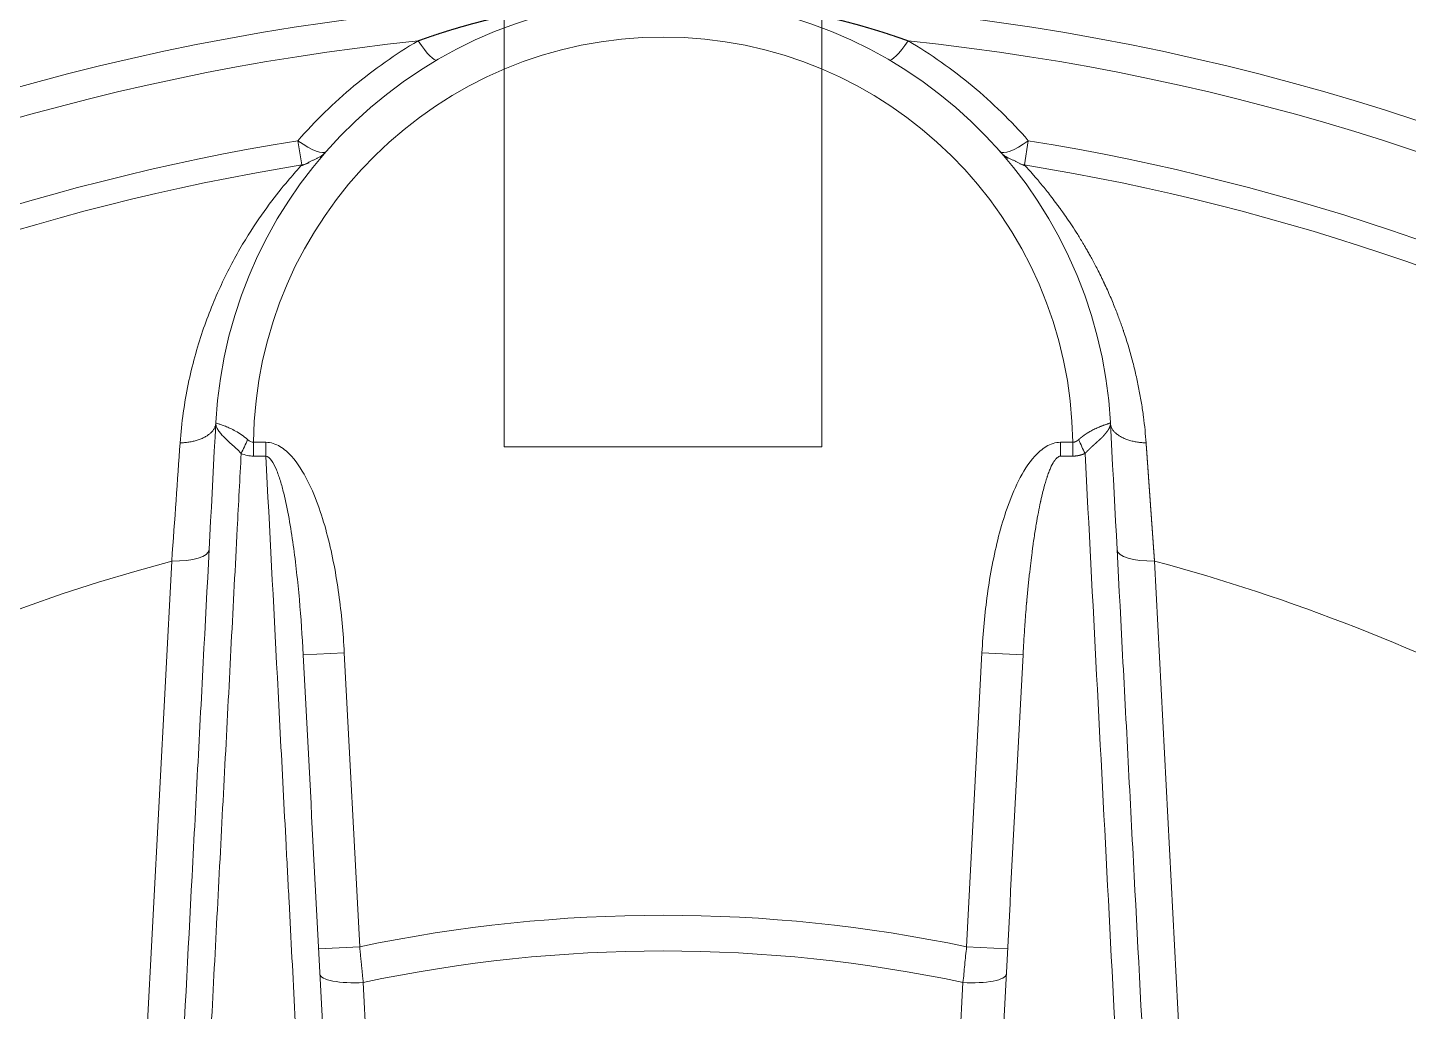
# Model space of a CAD drawing. Header units: millimetres. Extents: x 4664 to 8864, y -38 to 2932.
# Drawn here: x 6568.5 to 6622.4, y 793.2 to 831.6 of the extents above; entities that cross this region are included whole.
import ezdxf

# ---------------------------------------------------------------- set-up
doc = ezdxf.new("R2010")
doc.units = ezdxf.units.MM

msp = doc.modelspace()

# ---------------------------------------------------------------- linework, layer by layer
at = {"lineweight": 5}
for p, q in [((6579.212, 826.246), (6579.059, 827.191)), ((6607.585, 827.191), (6607.432, 826.246)), ((6575.849, 816.178), (6575.848, 816.164)), ((6610.795, 816.178), (6610.796, 816.164)), ((6577.324, 814.869), (6577.324, 815.411)), ((6577.802, 815.411), (6577.324, 815.411)), ((6577.802, 814.869), (6577.802, 815.411)), ((6608.842, 815.411), (6609.32, 815.411)), ((6608.842, 814.869), (6608.842, 815.411)), ((6609.32, 814.869), (6609.32, 815.411)), ((6577.324, 814.869), (6577.802, 814.869)), ((6609.32, 814.869), (6608.842, 814.869)), ((6574.127, 810.771), (6570.6, 743.478)), ((6612.517, 810.771), (6616.043, 743.478)), ((6579.263, 807.107), (6580.867, 807.191)), ((6581.469, 795.705), (6580.867, 807.191)), ((6605.175, 795.705), (6605.777, 807.191)), ((6607.381, 807.107), (6605.777, 807.191)), ((6579.865, 795.621), (6581.469, 795.705)), ((6606.779, 795.621), (6605.175, 795.705)), ((6584.271, 743.478), (6581.607, 794.31)), ((6602.372, 743.478), (6605.036, 794.31))]:
    msp.add_line(p, q, dxfattribs=at)
msp.add_lwpolyline([(6599.526, 899.326), (6599.526, 815.238), (6587.117, 815.238), (6587.117, 899.326)], close=True, dxfattribs=at)
for centre, radius, start, end in [((6593.322, 739.226), 93.511, 93.26966, 143.84036), ((6593.322, 815.238), 17.498, 3.0883, 176.9117), ((6593.322, 739.226), 93.511, 36.15958, 86.73036), ((6593.322, 815.238), 15.999, 0.6178, 179.3822), ((6593.322, 739.226), 92.36, 95.94826, 142.88571), ((6593.322, 739.226), 92.36, 37.11429, 84.05174), ((6593.322, 739.226), 89.114, 99.21003, 177.26473), ((6593.322, 739.226), 89.114, 2.73527, 80.78997), ((6578.955, 827.831), 1.606, 279.21, 289.7654), ((6578.955, 827.831), 1.606, 306.6995, 318.7642), ((6607.689, 827.831), 1.606, 221.2358, 236.6817), ((6593.322, 739.226), 88.156, 99.21003, 177.26473), ((6607.689, 827.831), 1.606, 254.2141, 260.79), ((6593.322, 739.226), 88.156, 2.73527, 80.78997), ((6593.322, 739.226), 74.075, 105.01823, 176.70933), ((6593.322, 739.226), 74.075, 62.12565, 74.98177), ((6593.322, 739.226), 57.71, 78.14748, 101.85252), ((6593.322, 739.226), 56.316, 77.9939, 102.0061)]:
    msp.add_arc(centre, radius, start, end, dxfattribs=at)
for centre, major_axis, ratio, start_param, end_param in [((6583.683, 831.733), (-0.81, 1.387), 0.179125, 1.94767, 3.141593), ((6602.96, 831.733), (-0.81, -1.387), 0.179125, 0, 1.193922), ((6578.955, 827.831), (-1.208, 1.059), 0.270703, 1.88752, 3.141593), ((6607.689, 827.831), (-1.208, -1.059), 0.270703, 0, 1.254072), ((6576.917, 816.098), (1.069, -0.056), 0.342484, 3.114782, 3.141593), ((6574.246, 816.263), (1.527, 0.5), 0.99768, 5.904258, 5.912169), ((6612.398, 816.263), (-1.527, 0.5), 0.99768, 0.371017, 0.378928), ((6609.727, 816.098), (-1.069, -0.056), 0.342484, 3.141593, 3.168403), ((6576.839, 815.517), (0.653, 1.468), 0.144296, 4.39888, 4.773629), ((6609.805, 815.517), (-0.653, 1.468), 0.144296, 1.509556, 1.884305), ((6573.985, 811.302), (1.604, -0.084), 0.327583, 4.818542, 6.283185), ((6612.659, 811.302), (-1.604, -0.084), 0.327583, 0, 1.464643), ((6581.52, 794.719), (1.604, 0.084), 0.257419, 3.141593, 4.753166), ((6605.123, 794.719), (-1.604, 0.084), 0.257419, 1.53002, 3.141593)]:
    msp.add_ellipse(centre, major_axis=major_axis, ratio=ratio, start_param=start_param, end_param=end_param, dxfattribs=at)
for points, knots in [([(6583.751, 831.088), (6583.758, 831.091), (6583.772, 831.096), (6583.793, 831.104), (6583.815, 831.111), (6583.836, 831.119), (6583.858, 831.127), (6583.88, 831.134), (6583.901, 831.142), (6583.923, 831.15), (6583.945, 831.158), (6583.967, 831.165), (6583.989, 831.173), (6584.011, 831.181), (6584.033, 831.188), (6584.055, 831.196), (6584.077, 831.204), (6584.099, 831.212), (6584.121, 831.219), (6584.144, 831.227), (6584.166, 831.235), (6584.188, 831.242), (6584.211, 831.25), (6584.234, 831.258), (6584.256, 831.265), (6584.279, 831.273), (6584.302, 831.281), (6584.324, 831.288), (6584.347, 831.296), (6584.37, 831.304), (6584.393, 831.311), (6584.416, 831.319), (6584.439, 831.327), (6584.462, 831.334), (6584.486, 831.342), (6584.509, 831.35), (6584.532, 831.357), (6584.555, 831.365), (6584.579, 831.373), (6584.602, 831.38), (6584.626, 831.388), (6584.65, 831.395), (6584.673, 831.403), (6584.697, 831.411), (6584.721, 831.418), (6584.745, 831.426), (6584.768, 831.433), (6584.792, 831.441), (6584.816, 831.449), (6584.841, 831.456), (6584.865, 831.464), (6584.889, 831.471), (6584.913, 831.479), (6584.937, 831.486), (6584.962, 831.494), (6584.986, 831.501), (6585.011, 831.509), (6585.035, 831.516), (6585.06, 831.524), (6585.085, 831.531), (6585.109, 831.539), (6585.134, 831.546), (6585.159, 831.554), (6585.184, 831.561), (6585.209, 831.569), (6585.234, 831.576), (6585.259, 831.584), (6585.284, 831.591), (6585.309, 831.598), (6585.334, 831.606), (6585.36, 831.613), (6585.385, 831.621), (6585.411, 831.628), (6585.436, 831.635), (6585.462, 831.643), (6585.487, 831.65), (6585.513, 831.657), (6585.539, 831.665), (6585.564, 831.672), (6585.59, 831.679), (6585.616, 831.687), (6585.642, 831.694), (6585.668, 831.701), (6585.694, 831.708), (6585.72, 831.716), (6585.746, 831.723), (6585.773, 831.73), (6585.799, 831.737), (6585.825, 831.745), (6585.852, 831.752), (6585.878, 831.759), (6585.905, 831.766), (6585.931, 831.773), (6585.958, 831.78), (6585.985, 831.787), (6586.012, 831.795), (6586.039, 831.802), (6586.065, 831.809), (6586.092, 831.816), (6586.119, 831.823), (6586.146, 831.83), (6586.174, 831.837), (6586.201, 831.844), (6586.228, 831.851), (6586.255, 831.858), (6586.283, 831.865), (6586.31, 831.872), (6586.338, 831.879), (6586.365, 831.886), (6586.393, 831.893), (6586.421, 831.9), (6586.448, 831.906), (6586.476, 831.913), (6586.504, 831.92), (6586.532, 831.927), (6586.56, 831.934), (6586.588, 831.941), (6586.616, 831.947), (6586.644, 831.954), (6586.672, 831.961), (6586.701, 831.968), (6586.729, 831.974), (6586.757, 831.981), (6586.786, 831.988), (6586.814, 831.994), (6586.843, 832.001), (6586.872, 832.008), (6586.9, 832.014), (6586.929, 832.021), (6586.958, 832.028), (6586.987, 832.034), (6587.016, 832.041), (6587.045, 832.047), (6587.074, 832.054), (6587.103, 832.06), (6587.132, 832.067), (6587.161, 832.073), (6587.19, 832.079), (6587.22, 832.086), (6587.249, 832.092), (6587.279, 832.099), (6587.308, 832.105), (6587.338, 832.111), (6587.367, 832.117), (6587.397, 832.124), (6587.427, 832.13), (6587.457, 832.136), (6587.486, 832.142), (6587.516, 832.149), (6587.546, 832.155), (6587.576, 832.161), (6587.607, 832.167), (6587.637, 832.173), (6587.667, 832.179), (6587.697, 832.185), (6587.728, 832.191), (6587.758, 832.197), (6587.788, 832.203), (6587.819, 832.209), (6587.85, 832.215), (6587.88, 832.221), (6587.911, 832.227), (6587.931, 832.231), (6587.942, 832.233)], [0, 0, 0, 0, 0.005187, 0.010387, 0.0156, 0.020825, 0.026064, 0.031314, 0.036578, 0.041854, 0.047143, 0.052445, 0.05776, 0.063087, 0.068427, 0.073779, 0.079145, 0.084523, 0.089914, 0.095318, 0.100734, 0.106163, 0.111605, 0.11706, 0.122527, 0.128007, 0.1335, 0.139006, 0.144525, 0.150056, 0.1556, 0.161157, 0.166726, 0.172308, 0.177903, 0.183511, 0.189132, 0.194765, 0.200411, 0.20607, 0.211742, 0.217427, 0.223124, 0.228834, 0.234557, 0.240293, 0.246041, 0.251802, 0.257576, 0.263363, 0.269163, 0.274975, 0.2808, 0.286638, 0.292489, 0.298353, 0.304229, 0.310119, 0.316021, 0.321936, 0.327863, 0.333804, 0.339757, 0.345723, 0.351702, 0.357694, 0.363699, 0.369716, 0.375746, 0.381789, 0.387845, 0.393914, 0.399995, 0.40609, 0.412197, 0.418317, 0.42445, 0.430596, 0.436754, 0.442926, 0.44911, 0.455307, 0.461517, 0.46774, 0.473975, 0.480224, 0.486485, 0.492759, 0.499046, 0.505346, 0.511659, 0.517984, 0.524323, 0.530674, 0.537038, 0.543415, 0.549805, 0.556207, 0.562623, 0.569051, 0.575493, 0.581947, 0.588414, 0.594894, 0.601386, 0.607892, 0.61441, 0.620942, 0.627486, 0.634043, 0.640613, 0.647196, 0.653791, 0.6604, 0.667021, 0.673656, 0.680303, 0.686963, 0.693636, 0.700321, 0.70702, 0.713732, 0.720456, 0.727193, 0.733944, 0.740707, 0.747483, 0.754271, 0.761073, 0.767888, 0.774715, 0.781556, 0.788409, 0.795275, 0.802154, 0.809046, 0.815951, 0.822868, 0.829799, 0.836742, 0.843699, 0.850668, 0.85765, 0.864645, 0.871653, 0.878674, 0.885708, 0.892754, 0.899814, 0.906886, 0.913971, 0.921069, 0.92818, 0.935304, 0.942441, 0.949591, 0.956754, 0.963929, 0.971117, 0.978319, 0.985533, 0.99276, 1, 1, 1, 1]), ([(6598.702, 832.233), (6598.711, 832.231), (6598.729, 832.228), (6598.756, 832.223), (6598.783, 832.217), (6598.81, 832.212), (6598.836, 832.207), (6598.863, 832.202), (6598.89, 832.197), (6598.916, 832.191), (6598.943, 832.186), (6598.969, 832.181), (6598.996, 832.175), (6599.022, 832.17), (6599.049, 832.165), (6599.075, 832.159), (6599.101, 832.154), (6599.127, 832.149), (6599.154, 832.143), (6599.18, 832.138), (6599.206, 832.132), (6599.232, 832.127), (6599.258, 832.121), (6599.284, 832.116), (6599.31, 832.11), (6599.336, 832.105), (6599.362, 832.099), (6599.387, 832.094), (6599.413, 832.088), (6599.439, 832.083), (6599.464, 832.077), (6599.49, 832.071), (6599.516, 832.066), (6599.541, 832.06), (6599.567, 832.054), (6599.592, 832.049), (6599.617, 832.043), (6599.643, 832.037), (6599.668, 832.032), (6599.693, 832.026), (6599.718, 832.02), (6599.744, 832.014), (6599.769, 832.009), (6599.794, 832.003), (6599.819, 831.997), (6599.844, 831.991), (6599.869, 831.985), (6599.894, 831.979), (6599.918, 831.974), (6599.943, 831.968), (6599.968, 831.962), (6599.993, 831.956), (6600.017, 831.95), (6600.042, 831.944), (6600.066, 831.938), (6600.091, 831.932), (6600.115, 831.926), (6600.14, 831.92), (6600.164, 831.914), (6600.189, 831.908), (6600.213, 831.902), (6600.237, 831.896), (6600.261, 831.89), (6600.285, 831.884), (6600.31, 831.878), (6600.334, 831.872), (6600.358, 831.866), (6600.382, 831.86), (6600.406, 831.854), (6600.429, 831.848), (6600.453, 831.841), (6600.477, 831.835), (6600.501, 831.829), (6600.524, 831.823), (6600.548, 831.817), (6600.572, 831.811), (6600.595, 831.804), (6600.619, 831.798), (6600.642, 831.792), (6600.666, 831.786), (6600.689, 831.779), (6600.712, 831.773), (6600.736, 831.767), (6600.759, 831.761), (6600.782, 831.754), (6600.805, 831.748), (6600.828, 831.742), (6600.851, 831.736), (6600.874, 831.729), (6600.897, 831.723), (6600.92, 831.717), (6600.943, 831.71), (6600.966, 831.704), (6600.989, 831.698), (6601.012, 831.691), (6601.034, 831.685), (6601.057, 831.678), (6601.08, 831.672), (6601.102, 831.666), (6601.125, 831.659), (6601.147, 831.653), (6601.17, 831.646), (6601.192, 831.64), (6601.214, 831.633), (6601.237, 831.627), (6601.259, 831.621), (6601.281, 831.614), (6601.303, 831.608), (6601.325, 831.601), (6601.347, 831.595), (6601.369, 831.588), (6601.391, 831.582), (6601.413, 831.575), (6601.435, 831.569), (6601.457, 831.562), (6601.479, 831.556), (6601.501, 831.549), (6601.522, 831.543), (6601.544, 831.536), (6601.565, 831.529), (6601.587, 831.523), (6601.609, 831.516), (6601.63, 831.51), (6601.651, 831.503), (6601.673, 831.497), (6601.694, 831.49), (6601.716, 831.483), (6601.737, 831.477), (6601.758, 831.47), (6601.779, 831.464), (6601.8, 831.457), (6601.821, 831.45), (6601.842, 831.444), (6601.863, 831.437), (6601.884, 831.431), (6601.905, 831.424), (6601.926, 831.417), (6601.947, 831.411), (6601.968, 831.404), (6601.988, 831.397), (6602.009, 831.391), (6602.03, 831.384), (6602.05, 831.377), (6602.071, 831.371), (6602.091, 831.364), (6602.112, 831.357), (6602.132, 831.351), (6602.152, 831.344), (6602.173, 831.337), (6602.193, 831.331), (6602.213, 831.324), (6602.233, 831.317), (6602.254, 831.31), (6602.274, 831.304), (6602.294, 831.297), (6602.314, 831.29), (6602.334, 831.284), (6602.354, 831.277), (6602.373, 831.27), (6602.393, 831.263), (6602.413, 831.257), (6602.433, 831.25), (6602.453, 831.243), (6602.472, 831.237), (6602.492, 831.23), (6602.511, 831.223), (6602.531, 831.216), (6602.55, 831.21), (6602.57, 831.203), (6602.589, 831.196), (6602.608, 831.189), (6602.628, 831.183), (6602.647, 831.176), (6602.666, 831.169), (6602.685, 831.162), (6602.704, 831.156), (6602.724, 831.149), (6602.743, 831.142), (6602.762, 831.135), (6602.78, 831.129), (6602.799, 831.122), (6602.818, 831.115), (6602.837, 831.108), (6602.856, 831.102), (6602.874, 831.095), (6602.887, 831.09), (6602.893, 831.088)], [0, 0, 0, 0, 0.006336, 0.012661, 0.018977, 0.025284, 0.03158, 0.037866, 0.044142, 0.050409, 0.056666, 0.062913, 0.06915, 0.075377, 0.081594, 0.087801, 0.093999, 0.100186, 0.106364, 0.112532, 0.11869, 0.124838, 0.130976, 0.137105, 0.143223, 0.149332, 0.155431, 0.16152, 0.167599, 0.173668, 0.179727, 0.185777, 0.191816, 0.197846, 0.203866, 0.209876, 0.215876, 0.221866, 0.227847, 0.233817, 0.239778, 0.245729, 0.25167, 0.257601, 0.263522, 0.269433, 0.275335, 0.281226, 0.287108, 0.29298, 0.298842, 0.304694, 0.310536, 0.316369, 0.322192, 0.328004, 0.333807, 0.3396, 0.345383, 0.351157, 0.35692, 0.362674, 0.368417, 0.374151, 0.379875, 0.38559, 0.391294, 0.396988, 0.402673, 0.408348, 0.414013, 0.419668, 0.425313, 0.430949, 0.436574, 0.44219, 0.447796, 0.453392, 0.458978, 0.464554, 0.470121, 0.475677, 0.481224, 0.486761, 0.492288, 0.497806, 0.503313, 0.508811, 0.514298, 0.519776, 0.525244, 0.530703, 0.536151, 0.54159, 0.547018, 0.552437, 0.557846, 0.563246, 0.568635, 0.574015, 0.579385, 0.584744, 0.590095, 0.595435, 0.600765, 0.606086, 0.611397, 0.616698, 0.621989, 0.62727, 0.632542, 0.637804, 0.643056, 0.648298, 0.65353, 0.658753, 0.663965, 0.669168, 0.674361, 0.679544, 0.684718, 0.689881, 0.695035, 0.700179, 0.705313, 0.710438, 0.715552, 0.720657, 0.725752, 0.730837, 0.735913, 0.740978, 0.746034, 0.75108, 0.756116, 0.761143, 0.766159, 0.771166, 0.776163, 0.78115, 0.786128, 0.791095, 0.796053, 0.801001, 0.80594, 0.810868, 0.815787, 0.820696, 0.825595, 0.830484, 0.835364, 0.840234, 0.845094, 0.849944, 0.854785, 0.859615, 0.864436, 0.869248, 0.874049, 0.878841, 0.883623, 0.888395, 0.893157, 0.89791, 0.902653, 0.907386, 0.912109, 0.916823, 0.921526, 0.926221, 0.930905, 0.935579, 0.940244, 0.944899, 0.949545, 0.95418, 0.958806, 0.963422, 0.968028, 0.972625, 0.977212, 0.981789, 0.986356, 0.990914, 0.995462, 1, 1, 1, 1]), ([(6579.059, 827.191), (6579.395, 827.577), (6579.745, 827.949), (6580.474, 828.661), (6580.852, 829.002), (6581.635, 829.653), (6582.04, 829.963), (6582.876, 830.55), (6583.307, 830.827), (6583.751, 831.088)], [0, 0, 0, 0, 0.25, 0.25, 0.5, 0.5, 0.75, 0.75, 1, 1, 1, 1]), ([(6602.893, 831.088), (6603.337, 830.827), (6603.768, 830.55), (6604.604, 829.963), (6605.009, 829.653), (6605.792, 829.002), (6606.17, 828.661), (6606.898, 827.949), (6607.249, 827.577), (6607.585, 827.191)], [0, 0, 0, 0, 0.25, 0.25, 0.5, 0.5, 0.75, 0.75, 1, 1, 1, 1]), ([(6579.212, 826.246), (6579.212, 826.246), (6579.143, 826.172), (6578.891, 825.89), (6578.708, 825.683), (6578.263, 825.139), (6578.006, 824.81), (6577.465, 824.052), (6577.181, 823.623), (6576.614, 822.667), (6576.33, 822.137), (6575.799, 820.999), (6575.551, 820.391), (6575.113, 819.097), (6574.923, 818.41), (6574.621, 816.954), (6574.51, 816.181), (6574.455, 815.385)], [0, 0, 0, 0, 0.125, 0.125, 0.25, 0.25, 0.375, 0.375, 0.5, 0.5, 0.625, 0.625, 0.75, 0.75, 0.875, 0.875, 1, 1, 1, 1]), ([(6607.432, 826.246), (6607.432, 826.246), (6607.44, 826.238), (6607.464, 826.212), (6607.48, 826.195), (6607.481, 826.194)], [0, 0, 0, 0, 0.486266, 0.972532, 1, 1, 1, 1]), ([(6607.481, 826.194), (6607.496, 826.178), (6607.534, 826.137), (6607.614, 826.049), (6607.717, 825.933), (6607.843, 825.788), (6607.942, 825.672), (6608.021, 825.577), (6608.062, 825.528), (6608.112, 825.467), (6608.138, 825.436), (6608.151, 825.42), (6608.157, 825.413), (6608.16, 825.409), (6608.162, 825.407), (6608.163, 825.406), (6608.163, 825.405), (6608.164, 825.405), (6608.164, 825.405), (6608.164, 825.405), (6608.164, 825.405), (6608.164, 825.405), (6608.164, 825.405), (6608.215, 825.342), (6608.27, 825.274), (6608.384, 825.131), (6608.444, 825.054), (6608.569, 824.891), (6608.634, 824.805), (6608.736, 824.667), (6608.788, 824.597), (6608.85, 824.511), (6608.881, 824.467), (6608.897, 824.445), (6608.905, 824.433), (6608.909, 824.428), (6608.911, 824.425), (6608.912, 824.424), (6608.913, 824.423), (6608.913, 824.423), (6608.913, 824.423), (6608.913, 824.422), (6608.913, 824.422), (6608.913, 824.422), (6608.913, 824.422), (6608.913, 824.422), (6608.971, 824.342), (6609.031, 824.255), (6609.159, 824.07), (6609.226, 823.97), (6609.367, 823.758), (6609.44, 823.644), (6609.554, 823.463), (6609.592, 823.4), (6609.651, 823.303), (6609.681, 823.254), (6609.716, 823.196), (6609.734, 823.166), (6609.743, 823.151), (6609.747, 823.144), (6609.749, 823.14), (6609.75, 823.138), (6609.751, 823.137), (6609.751, 823.137), (6609.751, 823.136), (6609.752, 823.136), (6609.752, 823.136), (6609.752, 823.136), (6609.752, 823.136), (6609.752, 823.136), (6609.773, 823.1), (6609.82, 823.021), (6609.9, 822.882), (6609.99, 822.723), (6610.057, 822.601), (6610.127, 822.472), (6610.164, 822.404), (6610.24, 822.259), (6610.279, 822.182), (6610.361, 822.02), (6610.404, 821.935), (6610.469, 821.801), (6610.491, 821.755), (6610.525, 821.684), (6610.542, 821.648), (6610.562, 821.606), (6610.572, 821.584), (6610.577, 821.573), (6610.58, 821.568), (6610.581, 821.565), (6610.582, 821.564), (6610.582, 821.563), (6610.582, 821.563), (6610.582, 821.563), (6610.582, 821.563), (6610.582, 821.562), (6610.582, 821.562), (6610.625, 821.471), (6610.706, 821.292), (6610.819, 821.033), (6610.923, 820.784), (6611.018, 820.548), (6611.104, 820.325), (6611.181, 820.115), (6611.228, 819.985), (6611.261, 819.891), (6611.277, 819.845), (6611.295, 819.793), (6611.303, 819.768), (6611.308, 819.755), (6611.31, 819.749), (6611.311, 819.745), (6611.311, 819.744), (6611.312, 819.743), (6611.312, 819.743), (6611.312, 819.742), (6611.312, 819.742), (6611.312, 819.742), (6611.312, 819.742), (6611.312, 819.742), (6611.312, 819.742), (6611.377, 819.551), (6611.438, 819.359), (6611.552, 818.977), (6611.605, 818.787), (6611.704, 818.409), (6611.75, 818.221), (6611.836, 817.847), (6611.875, 817.662), (6611.946, 817.296), (6611.978, 817.114), (6612.037, 816.755), (6612.063, 816.578), (6612.109, 816.228), (6612.129, 816.055), (6612.163, 815.716), (6612.178, 815.549), (6612.189, 815.385)], [0, 0, 0, 0, 0.031509, 0.064905, 0.098301, 0.131697, 0.165094, 0.165094, 0.181792, 0.190141, 0.194315, 0.196403, 0.197446, 0.197968, 0.198229, 0.198359, 0.198425, 0.198457, 0.198474, 0.198482, 0.198486, 0.198486, 0.19849, 0.19849, 0.231886, 0.231886, 0.265282, 0.265282, 0.298679, 0.298679, 0.315377, 0.323726, 0.3279, 0.329988, 0.331031, 0.331553, 0.331814, 0.331944, 0.33201, 0.332042, 0.332059, 0.332067, 0.332071, 0.332073, 0.332073, 0.332075, 0.332075, 0.365471, 0.365471, 0.398867, 0.398867, 0.432264, 0.432264, 0.448962, 0.448962, 0.457311, 0.461485, 0.463573, 0.464616, 0.465138, 0.465399, 0.465529, 0.465595, 0.465627, 0.465644, 0.465652, 0.465656, 0.465658, 0.465658, 0.46566, 0.46566, 0.482358, 0.499056, 0.515754, 0.532452, 0.532452, 0.549151, 0.549151, 0.565849, 0.565849, 0.582547, 0.582547, 0.590896, 0.590896, 0.59507, 0.597158, 0.598201, 0.598723, 0.598984, 0.599115, 0.59918, 0.599212, 0.599229, 0.599237, 0.599241, 0.599241, 0.599245, 0.599245, 0.615943, 0.632641, 0.649339, 0.666037, 0.682736, 0.699434, 0.716132, 0.716132, 0.724481, 0.728655, 0.730743, 0.731786, 0.732308, 0.732569, 0.7327, 0.732765, 0.732797, 0.732814, 0.732822, 0.732826, 0.732828, 0.732828, 0.73283, 0.73283, 0.766226, 0.766226, 0.799622, 0.799622, 0.833019, 0.833019, 0.866415, 0.866415, 0.899811, 0.899811, 0.933207, 0.933207, 0.966604, 0.966604, 1, 1, 1, 1]), ([(6575.847, 816.154), (6575.695, 813.243), (6575.541, 810.315), (6575.232, 804.419), (6575.077, 801.451), (6574.607, 792.491), (6574.291, 786.448), (6573.653, 774.273), (6573.331, 768.131), (6572.685, 755.812), (6572.361, 749.621), (6572.036, 743.425)], [0, 0, 0, 0, 0.125, 0.125, 0.25, 0.25, 0.5, 0.5, 0.75, 0.75, 1, 1, 1, 1]), ([(6575.848, 816.164), (6575.848, 816.141), (6575.85, 816.121), (6575.856, 816.08), (6575.86, 816.059), (6575.879, 815.997), (6575.897, 815.955), (6575.947, 815.868), (6575.978, 815.825), (6576.049, 815.736), (6576.091, 815.69), (6576.183, 815.595), (6576.233, 815.547), (6576.341, 815.447), (6576.4, 815.394), (6576.581, 815.23), (6576.709, 815.114), (6576.839, 814.975)], [0, 0, 0, 0, 0.0625, 0.0625, 0.125, 0.125, 0.25, 0.25, 0.375, 0.375, 0.5, 0.5, 0.625, 0.625, 0.75, 0.75, 1, 1, 1, 1]), ([(6575.849, 816.176), (6575.849, 816.178), (6575.849, 816.179), (6575.849, 816.181), (6575.849, 816.181), (6575.849, 816.181)], [0, 0, 0, 0, 0.906175, 0.906175, 1, 1, 1, 1]), ([(6577.09, 815.513), (6576.93, 815.657), (6576.772, 815.762), (6576.549, 815.887), (6576.477, 815.923), (6576.343, 815.985), (6576.281, 816.011), (6576.165, 816.056), (6576.113, 816.075), (6576.023, 816.106), (6575.984, 816.119), (6575.92, 816.14), (6575.895, 816.149), (6575.869, 816.16), (6575.862, 816.163), (6575.853, 816.169), (6575.85, 816.171), (6575.849, 816.176)], [0, 0, 0, 0, 0.25, 0.25, 0.375, 0.375, 0.5, 0.5, 0.625, 0.625, 0.75, 0.75, 0.875, 0.875, 0.9375, 0.9375, 1, 1, 1, 1]), ([(6609.553, 815.513), (6609.555, 815.515), (6609.558, 815.517), (6609.563, 815.522), (6609.568, 815.526), (6609.572, 815.53), (6609.577, 815.534), (6609.582, 815.538), (6609.587, 815.543), (6609.592, 815.547), (6609.596, 815.551), (6609.601, 815.555), (6609.606, 815.559), (6609.611, 815.563), (6609.616, 815.567), (6609.621, 815.571), (6609.626, 815.575), (6609.63, 815.579), (6609.635, 815.583), (6609.64, 815.587), (6609.645, 815.591), (6609.65, 815.595), (6609.655, 815.599), (6609.66, 815.603), (6609.665, 815.607), (6609.67, 815.611), (6609.675, 815.615), (6609.68, 815.619), (6609.685, 815.623), (6609.69, 815.627), (6609.695, 815.631), (6609.7, 815.635), (6609.705, 815.638), (6609.71, 815.642), (6609.715, 815.646), (6609.72, 815.65), (6609.725, 815.654), (6609.73, 815.657), (6609.735, 815.661), (6609.74, 815.665), (6609.745, 815.669), (6609.75, 815.672), (6609.755, 815.676), (6609.76, 815.68), (6609.765, 815.683), (6609.771, 815.687), (6609.776, 815.691), (6609.781, 815.694), (6609.786, 815.698), (6609.791, 815.701), (6609.796, 815.705), (6609.801, 815.709), (6609.807, 815.712), (6609.812, 815.716), (6609.817, 815.719), (6609.822, 815.723), (6609.827, 815.726), (6609.832, 815.73), (6609.838, 815.733), (6609.843, 815.737), (6609.848, 815.74), (6609.853, 815.744), (6609.858, 815.747), (6609.864, 815.75), (6609.869, 815.754), (6609.874, 815.757), (6609.879, 815.76), (6609.884, 815.764), (6609.89, 815.767), (6609.895, 815.77), (6609.9, 815.774), (6609.905, 815.777), (6609.911, 815.78), (6609.916, 815.784), (6609.921, 815.787), (6609.926, 815.79), (6609.932, 815.793), (6609.937, 815.796), (6609.942, 815.8), (6609.947, 815.803), (6609.953, 815.806), (6609.958, 815.809), (6609.963, 815.812), (6609.969, 815.815), (6609.974, 815.819), (6609.979, 815.822), (6610.01, 815.84), (6610.068, 815.872), (6610.151, 815.915), (6610.234, 815.954), (6610.315, 815.991), (6610.384, 816.019), (6610.44, 816.041), (6610.485, 816.058), (6610.529, 816.074), (6610.571, 816.089), (6610.612, 816.103), (6610.65, 816.115), (6610.673, 816.123), (6610.686, 816.127), (6610.688, 816.128), (6610.691, 816.129), (6610.693, 816.13), (6610.695, 816.131), (6610.698, 816.131), (6610.7, 816.132), (6610.702, 816.133), (6610.705, 816.134), (6610.707, 816.134), (6610.709, 816.135), (6610.712, 816.136), (6610.714, 816.137), (6610.716, 816.138), (6610.718, 816.138), (6610.72, 816.139), (6610.723, 816.14), (6610.725, 816.141), (6610.727, 816.141), (6610.729, 816.142), (6610.731, 816.143), (6610.733, 816.144), (6610.736, 816.144), (6610.738, 816.145), (6610.74, 816.146), (6610.742, 816.147), (6610.744, 816.147), (6610.746, 816.148), (6610.748, 816.149), (6610.749, 816.149), (6610.751, 816.15), (6610.753, 816.151), (6610.755, 816.152), (6610.757, 816.152), (6610.759, 816.153), (6610.76, 816.154), (6610.762, 816.154), (6610.763, 816.155), (6610.764, 816.155), (6610.765, 816.156), (6610.766, 816.156), (6610.768, 816.157), (6610.769, 816.157), (6610.771, 816.158), (6610.774, 816.159), (6610.776, 816.16), (6610.778, 816.161), (6610.781, 816.162), (6610.783, 816.163), (6610.785, 816.164), (6610.787, 816.165), (6610.788, 816.166), (6610.79, 816.167), (6610.791, 816.168), (6610.792, 816.169), (6610.792, 816.17), (6610.793, 816.171), (6610.794, 816.172), (6610.794, 816.173), (6610.794, 816.174), (6610.795, 816.175), (6610.795, 816.176), (6610.795, 816.176)], [0, 0, 0, 0, 0.002893, 0.005787, 0.008681, 0.011576, 0.014471, 0.017366, 0.020262, 0.023159, 0.026056, 0.028954, 0.031852, 0.034751, 0.037651, 0.040551, 0.043452, 0.046354, 0.049257, 0.05216, 0.055065, 0.05797, 0.060876, 0.063783, 0.066691, 0.0696, 0.07251, 0.075421, 0.078333, 0.081246, 0.08416, 0.087075, 0.089991, 0.092909, 0.095828, 0.098748, 0.101669, 0.104592, 0.107516, 0.110441, 0.113367, 0.116295, 0.119225, 0.122156, 0.125088, 0.128022, 0.130957, 0.133894, 0.136832, 0.139772, 0.142714, 0.145657, 0.148602, 0.151549, 0.154497, 0.157447, 0.160399, 0.163353, 0.166309, 0.169266, 0.172225, 0.175187, 0.17815, 0.181115, 0.184082, 0.187051, 0.190022, 0.192996, 0.195971, 0.198948, 0.201928, 0.20491, 0.207893, 0.21088, 0.213868, 0.216859, 0.219851, 0.222847, 0.225844, 0.228844, 0.231847, 0.234851, 0.237858, 0.240868, 0.24388, 0.246895, 0.249912, 0.297344, 0.345951, 0.395822, 0.447039, 0.499679, 0.531933, 0.565321, 0.599857, 0.635552, 0.672419, 0.710468, 0.749709, 0.752605, 0.755523, 0.758462, 0.761423, 0.764405, 0.767409, 0.770435, 0.773482, 0.776551, 0.779642, 0.782754, 0.785888, 0.789044, 0.792221, 0.79542, 0.79864, 0.801882, 0.805146, 0.808431, 0.811738, 0.815067, 0.818418, 0.82179, 0.825183, 0.828599, 0.832036, 0.835495, 0.838975, 0.842477, 0.846001, 0.849546, 0.853114, 0.856702, 0.860313, 0.863945, 0.867599, 0.871275, 0.874972, 0.876078, 0.877927, 0.880519, 0.883853, 0.88793, 0.89275, 0.898313, 0.904618, 0.911666, 0.919457, 0.927991, 0.937267, 0.943461, 0.949479, 0.955321, 0.960987, 0.966477, 0.971792, 0.976931, 0.981895, 0.986683, 0.991297, 0.995736, 1, 1, 1, 1]), ([(6610.796, 816.164), (6610.796, 816.163), (6610.796, 816.16), (6610.796, 816.157), (6610.796, 816.153), (6610.796, 816.15), (6610.795, 816.147), (6610.795, 816.143), (6610.795, 816.14), (6610.795, 816.136), (6610.795, 816.133), (6610.795, 816.129), (6610.795, 816.126), (6610.794, 816.123), (6610.794, 816.119), (6610.794, 816.116), (6610.793, 816.112), (6610.793, 816.109), (6610.793, 816.106), (6610.792, 816.102), (6610.792, 816.099), (6610.791, 816.095), (6610.791, 816.092), (6610.79, 816.089), (6610.79, 816.085), (6610.789, 816.082), (6610.789, 816.079), (6610.788, 816.075), (6610.788, 816.072), (6610.787, 816.069), (6610.786, 816.065), (6610.785, 816.062), (6610.785, 816.059), (6610.784, 816.055), (6610.783, 816.052), (6610.782, 816.049), (6610.781, 816.045), (6610.78, 816.042), (6610.78, 816.039), (6610.779, 816.035), (6610.778, 816.032), (6610.777, 816.029), (6610.776, 816.026), (6610.775, 816.022), (6610.773, 816.019), (6610.772, 816.016), (6610.771, 816.012), (6610.77, 816.009), (6610.769, 816.006), (6610.768, 816.003), (6610.766, 815.999), (6610.765, 815.996), (6610.764, 815.993), (6610.762, 815.989), (6610.761, 815.986), (6610.76, 815.983), (6610.758, 815.98), (6610.757, 815.976), (6610.755, 815.973), (6610.754, 815.97), (6610.752, 815.967), (6610.751, 815.963), (6610.749, 815.96), (6610.747, 815.957), (6610.746, 815.954), (6610.744, 815.95), (6610.742, 815.947), (6610.74, 815.944), (6610.739, 815.941), (6610.737, 815.937), (6610.735, 815.934), (6610.733, 815.931), (6610.731, 815.928), (6610.729, 815.924), (6610.727, 815.921), (6610.725, 815.918), (6610.723, 815.914), (6610.719, 815.908), (6610.715, 815.902), (6610.71, 815.895), (6610.706, 815.888), (6610.701, 815.881), (6610.696, 815.874), (6610.692, 815.867), (6610.686, 815.86), (6610.681, 815.853), (6610.676, 815.846), (6610.671, 815.839), (6610.665, 815.832), (6610.66, 815.824), (6610.654, 815.817), (6610.648, 815.81), (6610.642, 815.802), (6610.636, 815.794), (6610.63, 815.787), (6610.624, 815.779), (6610.617, 815.771), (6610.611, 815.763), (6610.604, 815.755), (6610.598, 815.747), (6610.591, 815.739), (6610.584, 815.731), (6610.577, 815.723), (6610.57, 815.715), (6610.563, 815.706), (6610.556, 815.698), (6610.548, 815.689), (6610.541, 815.681), (6610.533, 815.672), (6610.525, 815.663), (6610.518, 815.655), (6610.512, 815.648), (6610.507, 815.643), (6610.505, 815.64), (6610.502, 815.637), (6610.499, 815.633), (6610.495, 815.63), (6610.492, 815.626), (6610.488, 815.623), (6610.485, 815.619), (6610.481, 815.615), (6610.477, 815.611), (6610.472, 815.606), (6610.468, 815.602), (6610.463, 815.597), (6610.458, 815.592), (6610.453, 815.587), (6610.448, 815.582), (6610.442, 815.577), (6610.436, 815.571), (6610.43, 815.565), (6610.424, 815.56), (6610.418, 815.554), (6610.411, 815.547), (6610.404, 815.541), (6610.397, 815.535), (6610.39, 815.528), (6610.383, 815.521), (6610.375, 815.514), (6610.367, 815.507), (6610.359, 815.499), (6610.35, 815.491), (6610.342, 815.484), (6610.333, 815.475), (6610.324, 815.467), (6610.314, 815.459), (6610.305, 815.45), (6610.295, 815.441), (6610.285, 815.432), (6610.275, 815.423), (6610.264, 815.413), (6610.253, 815.404), (6610.242, 815.394), (6610.231, 815.384), (6610.219, 815.373), (6610.207, 815.363), (6610.195, 815.352), (6610.184, 815.342), (6610.174, 815.332), (6610.164, 815.323), (6610.155, 815.315), (6610.145, 815.306), (6610.136, 815.297), (6610.126, 815.289), (6610.117, 815.28), (6610.107, 815.271), (6610.097, 815.262), (6610.088, 815.253), (6610.078, 815.245), (6610.069, 815.236), (6610.059, 815.227), (6610.049, 815.218), (6610.04, 815.209), (6610.03, 815.2), (6610.021, 815.191), (6610.011, 815.182), (6610.002, 815.172), (6609.992, 815.163), (6609.982, 815.154), (6609.973, 815.145), (6609.963, 815.136), (6609.954, 815.126), (6609.944, 815.117), (6609.935, 815.108), (6609.926, 815.099), (6609.916, 815.089), (6609.907, 815.08), (6609.897, 815.07), (6609.888, 815.061), (6609.879, 815.051), (6609.869, 815.042), (6609.86, 815.032), (6609.851, 815.023), (6609.841, 815.013), (6609.832, 815.004), (6609.823, 814.994), (6609.814, 814.985), (6609.808, 814.978), (6609.805, 814.975)], [0, 0, 0, 0, 0.00329, 0.006582, 0.009875, 0.013169, 0.016465, 0.019762, 0.02306, 0.02636, 0.029661, 0.032963, 0.036267, 0.039572, 0.042879, 0.046186, 0.049495, 0.052806, 0.056117, 0.05943, 0.062744, 0.06606, 0.069377, 0.072695, 0.076014, 0.079334, 0.082656, 0.085979, 0.089303, 0.092629, 0.095955, 0.099283, 0.102612, 0.105942, 0.109273, 0.112606, 0.115939, 0.119274, 0.12261, 0.125947, 0.129285, 0.132624, 0.135964, 0.139306, 0.142648, 0.145991, 0.149336, 0.152681, 0.156028, 0.159375, 0.162723, 0.166073, 0.169423, 0.172774, 0.176126, 0.179479, 0.182833, 0.186188, 0.189544, 0.1929, 0.196258, 0.199616, 0.202975, 0.206334, 0.209695, 0.213056, 0.216418, 0.219781, 0.223144, 0.226508, 0.229873, 0.233238, 0.236604, 0.23997, 0.243338, 0.246705, 0.250073, 0.25691, 0.263767, 0.270644, 0.27754, 0.284457, 0.291392, 0.298347, 0.30532, 0.312312, 0.319323, 0.326353, 0.3334, 0.340466, 0.347549, 0.35465, 0.361769, 0.368904, 0.376057, 0.383226, 0.390413, 0.397615, 0.404834, 0.412069, 0.419319, 0.426585, 0.433867, 0.441164, 0.448476, 0.455802, 0.463143, 0.470499, 0.477869, 0.485253, 0.49265, 0.500062, 0.502428, 0.504933, 0.507574, 0.510354, 0.513271, 0.516326, 0.519518, 0.522848, 0.526316, 0.529921, 0.533664, 0.537544, 0.541562, 0.545716, 0.550009, 0.554438, 0.559004, 0.563708, 0.568548, 0.573525, 0.578638, 0.583887, 0.589273, 0.594794, 0.600451, 0.606243, 0.61217, 0.618232, 0.624428, 0.630758, 0.637222, 0.643819, 0.650549, 0.657411, 0.664404, 0.671529, 0.678785, 0.686171, 0.693686, 0.70133, 0.709103, 0.717003, 0.725029, 0.733181, 0.741459, 0.74986, 0.756321, 0.762772, 0.769214, 0.775647, 0.782071, 0.788484, 0.794888, 0.801283, 0.807667, 0.814041, 0.820404, 0.826758, 0.8331, 0.839432, 0.845754, 0.852064, 0.858364, 0.864652, 0.870929, 0.877195, 0.883449, 0.889692, 0.895924, 0.902143, 0.908351, 0.914547, 0.920731, 0.926903, 0.933063, 0.93921, 0.945345, 0.951468, 0.957579, 0.963677, 0.969763, 0.975835, 0.981896, 0.987943, 0.993978, 1, 1, 1, 1]), ([(6610.795, 816.176), (6610.795, 816.178), (6610.795, 816.179), (6610.795, 816.181), (6610.795, 816.181), (6610.795, 816.181)], [0, 0, 0, 0, 0.906175, 0.906175, 1, 1, 1, 1]), ([(6610.796, 816.154), (6610.949, 813.243), (6611.102, 810.315), (6611.411, 804.419), (6611.567, 801.451), (6612.037, 792.491), (6612.353, 786.448), (6612.991, 774.273), (6613.313, 768.131), (6613.959, 755.812), (6614.283, 749.621), (6614.608, 743.425)], [0, 0, 0, 0, 0.125, 0.125, 0.25, 0.25, 0.5, 0.5, 0.75, 0.75, 1, 1, 1, 1]), ([(6580.867, 807.191), (6580.826, 807.959), (6580.757, 808.723), (6580.546, 810.24), (6580.407, 810.993), (6580.023, 812.482), (6579.784, 813.219), (6579.263, 814.246), (6579.059, 814.583), (6578.669, 815.012), (6578.522, 815.145), (6578.189, 815.344), (6578, 815.411), (6577.802, 815.411)], [0, 0, 0, 0, 0.25, 0.25, 0.5, 0.5, 0.75, 0.75, 0.875, 0.875, 0.9375, 0.9375, 1, 1, 1, 1]), ([(6605.777, 807.191), (6605.817, 807.959), (6605.887, 808.723), (6606.097, 810.24), (6606.237, 810.993), (6606.621, 812.482), (6606.86, 813.219), (6607.381, 814.246), (6607.585, 814.583), (6607.975, 815.012), (6608.122, 815.145), (6608.455, 815.344), (6608.644, 815.411), (6608.842, 815.411)], [0, 0, 0, 0, 0.25, 0.25, 0.5, 0.5, 0.75, 0.75, 0.875, 0.875, 0.9375, 0.9375, 1, 1, 1, 1]), ([(6609.32, 815.411), (6609.321, 815.411), (6609.323, 815.411), (6609.326, 815.411), (6609.328, 815.411), (6609.331, 815.411), (6609.334, 815.411), (6609.337, 815.411), (6609.339, 815.411), (6609.342, 815.411), (6609.345, 815.412), (6609.347, 815.412), (6609.35, 815.412), (6609.353, 815.412), (6609.356, 815.413), (6609.358, 815.413), (6609.361, 815.413), (6609.364, 815.414), (6609.367, 815.414), (6609.369, 815.415), (6609.372, 815.415), (6609.375, 815.416), (6609.378, 815.416), (6609.38, 815.417), (6609.383, 815.418), (6609.386, 815.418), (6609.389, 815.419), (6609.391, 815.42), (6609.394, 815.42), (6609.397, 815.421), (6609.4, 815.422), (6609.402, 815.423), (6609.405, 815.424), (6609.408, 815.424), (6609.41, 815.425), (6609.413, 815.426), (6609.416, 815.427), (6609.419, 815.428), (6609.421, 815.429), (6609.424, 815.43), (6609.427, 815.431), (6609.43, 815.433), (6609.432, 815.434), (6609.435, 815.435), (6609.438, 815.436), (6609.441, 815.437), (6609.443, 815.439), (6609.446, 815.44), (6609.449, 815.441), (6609.452, 815.443), (6609.454, 815.444), (6609.457, 815.445), (6609.46, 815.447), (6609.463, 815.448), (6609.465, 815.45), (6609.468, 815.451), (6609.471, 815.453), (6609.474, 815.454), (6609.476, 815.456), (6609.479, 815.458), (6609.482, 815.459), (6609.485, 815.461), (6609.487, 815.463), (6609.49, 815.464), (6609.493, 815.466), (6609.496, 815.468), (6609.498, 815.47), (6609.501, 815.472), (6609.504, 815.474), (6609.507, 815.476), (6609.509, 815.478), (6609.512, 815.48), (6609.515, 815.482), (6609.518, 815.484), (6609.52, 815.486), (6609.523, 815.488), (6609.526, 815.49), (6609.529, 815.492), (6609.531, 815.494), (6609.534, 815.497), (6609.537, 815.499), (6609.54, 815.501), (6609.542, 815.504), (6609.545, 815.506), (6609.548, 815.508), (6609.551, 815.511), (6609.553, 815.512), (6609.553, 815.513)], [0, 0, 0, 0, 0.01041, 0.020823, 0.031241, 0.041664, 0.052093, 0.06253, 0.072976, 0.083432, 0.0939, 0.104379, 0.114872, 0.12538, 0.135904, 0.146444, 0.157002, 0.16758, 0.178178, 0.188797, 0.199439, 0.210104, 0.220794, 0.231509, 0.242252, 0.253023, 0.263822, 0.274652, 0.285513, 0.296405, 0.307332, 0.318292, 0.329288, 0.34032, 0.351389, 0.362496, 0.373643, 0.38483, 0.396059, 0.407329, 0.418643, 0.43, 0.441403, 0.452851, 0.464347, 0.47589, 0.487482, 0.499123, 0.510814, 0.522557, 0.534352, 0.5462, 0.558101, 0.570057, 0.582069, 0.594136, 0.606261, 0.618443, 0.630684, 0.642984, 0.655344, 0.667765, 0.680247, 0.692792, 0.705399, 0.71807, 0.730805, 0.743606, 0.756472, 0.769404, 0.782403, 0.79547, 0.808605, 0.821809, 0.835083, 0.848427, 0.861841, 0.875327, 0.888884, 0.902514, 0.916217, 0.929994, 0.943845, 0.95777, 0.971771, 0.985847, 1, 1, 1, 1]), ([(6612.189, 815.385), (6612.19, 815.377), (6612.191, 815.363), (6612.192, 815.341), (6612.194, 815.319), (6612.195, 815.297), (6612.197, 815.275), (6612.198, 815.253), (6612.2, 815.232), (6612.201, 815.21), (6612.203, 815.188), (6612.204, 815.166), (6612.206, 815.144), (6612.208, 815.122), (6612.209, 815.1), (6612.211, 815.078), (6612.212, 815.056), (6612.214, 815.034), (6612.215, 815.012), (6612.217, 814.99), (6612.218, 814.968), (6612.22, 814.945), (6612.221, 814.923), (6612.223, 814.901), (6612.225, 814.879), (6612.226, 814.857), (6612.228, 814.835), (6612.229, 814.813), (6612.231, 814.79), (6612.232, 814.768), (6612.234, 814.746), (6612.235, 814.724), (6612.237, 814.701), (6612.239, 814.679), (6612.24, 814.657), (6612.242, 814.635), (6612.243, 814.612), (6612.245, 814.59), (6612.246, 814.568), (6612.248, 814.545), (6612.25, 814.523), (6612.251, 814.501), (6612.253, 814.478), (6612.254, 814.456), (6612.256, 814.433), (6612.257, 814.411), (6612.259, 814.388), (6612.261, 814.366), (6612.262, 814.344), (6612.264, 814.321), (6612.265, 814.299), (6612.267, 814.276), (6612.269, 814.254), (6612.27, 814.231), (6612.272, 814.208), (6612.273, 814.186), (6612.275, 814.163), (6612.277, 814.141), (6612.278, 814.118), (6612.28, 814.096), (6612.281, 814.073), (6612.283, 814.05), (6612.284, 814.028), (6612.286, 814.005), (6612.288, 813.982), (6612.289, 813.96), (6612.291, 813.937), (6612.292, 813.914), (6612.294, 813.891), (6612.296, 813.869), (6612.297, 813.846), (6612.299, 813.823), (6612.301, 813.8), (6612.302, 813.778), (6612.304, 813.755), (6612.305, 813.732), (6612.307, 813.709), (6612.309, 813.686), (6612.31, 813.664), (6612.312, 813.641), (6612.313, 813.618), (6612.315, 813.595), (6612.317, 813.572), (6612.318, 813.549), (6612.32, 813.526), (6612.322, 813.503), (6612.323, 813.48), (6612.325, 813.457), (6612.326, 813.434), (6612.328, 813.411), (6612.33, 813.388), (6612.331, 813.365), (6612.333, 813.342), (6612.335, 813.319), (6612.336, 813.296), (6612.338, 813.273), (6612.339, 813.25), (6612.341, 813.227), (6612.343, 813.204), (6612.344, 813.181), (6612.346, 813.158), (6612.348, 813.135), (6612.349, 813.112), (6612.351, 813.088), (6612.353, 813.065), (6612.354, 813.042), (6612.356, 813.019), (6612.358, 812.996), (6612.359, 812.973), (6612.361, 812.949), (6612.362, 812.926), (6612.364, 812.903), (6612.366, 812.88), (6612.367, 812.856), (6612.369, 812.833), (6612.371, 812.81), (6612.372, 812.787), (6612.374, 812.763), (6612.376, 812.74), (6612.377, 812.717), (6612.379, 812.693), (6612.381, 812.67), (6612.382, 812.647), (6612.384, 812.623), (6612.386, 812.6), (6612.387, 812.577), (6612.389, 812.553), (6612.391, 812.53), (6612.392, 812.506), (6612.394, 812.483), (6612.396, 812.459), (6612.397, 812.436), (6612.399, 812.413), (6612.401, 812.389), (6612.402, 812.366), (6612.404, 812.342), (6612.406, 812.319), (6612.407, 812.295), (6612.409, 812.272), (6612.411, 812.248), (6612.412, 812.224), (6612.414, 812.201), (6612.416, 812.177), (6612.417, 812.154), (6612.419, 812.13), (6612.421, 812.107), (6612.423, 812.083), (6612.424, 812.059), (6612.426, 812.036), (6612.428, 812.012), (6612.429, 811.989), (6612.431, 811.965), (6612.433, 811.941), (6612.434, 811.918), (6612.436, 811.894), (6612.438, 811.87), (6612.439, 811.846), (6612.441, 811.823), (6612.443, 811.799), (6612.445, 811.775), (6612.446, 811.752), (6612.448, 811.728), (6612.45, 811.704), (6612.451, 811.68), (6612.453, 811.657), (6612.455, 811.633), (6612.456, 811.609), (6612.458, 811.585), (6612.46, 811.561), (6612.462, 811.538), (6612.463, 811.514), (6612.465, 811.49), (6612.467, 811.466), (6612.468, 811.442), (6612.47, 811.418), (6612.472, 811.394), (6612.474, 811.37), (6612.475, 811.347), (6612.477, 811.323), (6612.479, 811.299), (6612.48, 811.275), (6612.482, 811.251), (6612.484, 811.227), (6612.486, 811.203), (6612.487, 811.179), (6612.489, 811.155), (6612.491, 811.131), (6612.492, 811.107), (6612.494, 811.083), (6612.496, 811.059), (6612.498, 811.035), (6612.499, 811.011), (6612.501, 810.987), (6612.503, 810.963), (6612.505, 810.939), (6612.506, 810.915), (6612.508, 810.891), (6612.51, 810.867), (6612.511, 810.843), (6612.513, 810.819), (6612.515, 810.795), (6612.516, 810.779), (6612.517, 810.771)], [0, 0, 0, 0, 0.005019, 0.010039, 0.015058, 0.020076, 0.025095, 0.030114, 0.035132, 0.04015, 0.045168, 0.050185, 0.055203, 0.06022, 0.065237, 0.070254, 0.07527, 0.080287, 0.085303, 0.090319, 0.095335, 0.100351, 0.105366, 0.110381, 0.115397, 0.120411, 0.125426, 0.130441, 0.135455, 0.140469, 0.145483, 0.150497, 0.15551, 0.160523, 0.165536, 0.170549, 0.175562, 0.180575, 0.185587, 0.190599, 0.195611, 0.200623, 0.205634, 0.210646, 0.215657, 0.220668, 0.225678, 0.230689, 0.235699, 0.24071, 0.24572, 0.250729, 0.255739, 0.260748, 0.265758, 0.270767, 0.275775, 0.280784, 0.285792, 0.290801, 0.295809, 0.300816, 0.305824, 0.310832, 0.315839, 0.320846, 0.325853, 0.330859, 0.335866, 0.340872, 0.345878, 0.350884, 0.35589, 0.360895, 0.365901, 0.370906, 0.375911, 0.380915, 0.38592, 0.390924, 0.395928, 0.400932, 0.405936, 0.41094, 0.415943, 0.420946, 0.425949, 0.430952, 0.435955, 0.440957, 0.445959, 0.450961, 0.455963, 0.460965, 0.465966, 0.470967, 0.475968, 0.480969, 0.48597, 0.49097, 0.495971, 0.500971, 0.505971, 0.51097, 0.51597, 0.520969, 0.525968, 0.530967, 0.535966, 0.540964, 0.545963, 0.550961, 0.555959, 0.560957, 0.565954, 0.570952, 0.575949, 0.580946, 0.585942, 0.590939, 0.595935, 0.600932, 0.605928, 0.610924, 0.615919, 0.620915, 0.62591, 0.630905, 0.6359, 0.640894, 0.645889, 0.650883, 0.655877, 0.660871, 0.665865, 0.670858, 0.675852, 0.680845, 0.685838, 0.69083, 0.695823, 0.700815, 0.705807, 0.710799, 0.715791, 0.720783, 0.725774, 0.730765, 0.735756, 0.740747, 0.745738, 0.750728, 0.755718, 0.760708, 0.765698, 0.770688, 0.775677, 0.780666, 0.785655, 0.790644, 0.795633, 0.800621, 0.80561, 0.810598, 0.815586, 0.820573, 0.825561, 0.830548, 0.835535, 0.840522, 0.845509, 0.850495, 0.855482, 0.860468, 0.865454, 0.870439, 0.875425, 0.88041, 0.885395, 0.89038, 0.895365, 0.90035, 0.905334, 0.910318, 0.915302, 0.920286, 0.92527, 0.930253, 0.935236, 0.940219, 0.945202, 0.950185, 0.955167, 0.960149, 0.965131, 0.970113, 0.975095, 0.980076, 0.985057, 0.990038, 0.995019, 1, 1, 1, 1]), ([(6573.104, 743.351), (6573.422, 749.46), (6573.741, 755.564), (6574.22, 764.755), (6574.382, 767.865), (6574.706, 774.072), (6574.867, 777.168), (6575.189, 783.328), (6575.348, 786.395), (6575.667, 792.503), (6575.826, 795.545), (6576.141, 801.59), (6576.298, 804.593), (6576.531, 809.068), (6576.608, 810.554), (6576.737, 813.018), (6576.788, 813.998), (6576.839, 814.975)], [0, 0, 0, 0, 0.250528, 0.250528, 0.379054, 0.379054, 0.507579, 0.507579, 0.636105, 0.636105, 0.76463, 0.76463, 0.893156, 0.893156, 0.957418, 0.957418, 1, 1, 1, 1]), ([(6577.802, 814.869), (6577.881, 814.864), (6577.959, 814.797), (6578.098, 814.604), (6578.161, 814.477), (6578.273, 814.205), (6578.324, 814.056), (6578.418, 813.748), (6578.46, 813.59), (6578.579, 813.106), (6578.647, 812.772), (6578.769, 812.09), (6578.824, 811.741), (6578.971, 810.691), (6579.048, 809.983), (6579.175, 808.554), (6579.225, 807.833), (6579.263, 807.107)], [0, 0, 0, 0, 0.0625, 0.0625, 0.125, 0.125, 0.1875, 0.1875, 0.25, 0.25, 0.375, 0.375, 0.5, 0.5, 0.75, 0.75, 1, 1, 1, 1]), ([(6577.802, 814.869), (6577.952, 812.008), (6578.177, 807.685), (6578.442, 802.595), (6578.576, 800.039), (6578.633, 798.941), (6578.671, 798.209), (6578.69, 797.842), (6578.786, 796.01), (6578.863, 794.539), (6579.016, 791.591), (6579.093, 790.113), (6579.325, 785.666), (6579.481, 782.686), (6579.676, 778.951), (6579.715, 778.203), (6579.793, 776.707), (6579.91, 774.461), (6580.027, 772.209), (6580.115, 770.517), (6580.125, 770.329), (6580.145, 769.953), (6580.174, 769.389), (6580.243, 768.072), (6580.381, 765.433), (6580.499, 763.167), (6580.597, 761.277), (6580.617, 760.899), (6580.657, 760.143), (6580.716, 759.009), (6580.854, 756.36), (6581.13, 751.06), (6581.368, 746.508), (6581.526, 743.471)], [0, 0, 0, 0, 0.125, 0.1875, 0.21875, 0.234375, 0.234375, 0.25, 0.25, 0.3125, 0.3125, 0.375, 0.375, 0.5, 0.5, 0.53125, 0.53125, 0.5625, 0.625, 0.625, 0.632812, 0.632812, 0.640625, 0.65625, 0.6875, 0.75, 0.75, 0.765625, 0.765625, 0.78125, 0.8125, 0.875, 1, 1, 1, 1]), ([(6608.842, 814.869), (6608.801, 814.866), (6608.759, 814.847), (6608.674, 814.776), (6608.63, 814.724), (6608.542, 814.587), (6608.497, 814.502), (6608.43, 814.349), (6608.408, 814.294), (6608.374, 814.206), (6608.357, 814.16), (6608.338, 814.104), (6608.328, 814.075), (6608.323, 814.061), (6608.321, 814.053), (6608.32, 814.05), (6608.319, 814.048), (6608.319, 814.047), (6608.319, 814.046), (6608.318, 814.046), (6608.318, 814.046), (6608.318, 814.046), (6608.318, 814.046), (6608.318, 814.046), (6608.318, 814.046), (6608.276, 813.918), (6608.233, 813.773), (6608.169, 813.531), (6608.148, 813.446), (6608.116, 813.312), (6608.1, 813.243), (6608.081, 813.161), (6608.072, 813.119), (6608.067, 813.097), (6608.065, 813.087), (6608.064, 813.081), (6608.063, 813.079), (6608.063, 813.077), (6608.063, 813.077), (6608.063, 813.076), (6608.063, 813.076), (6608.063, 813.076), (6608.063, 813.076), (6608.063, 813.076), (6608.063, 813.076), (6608.035, 812.95), (6608.008, 812.814), (6607.952, 812.524), (6607.924, 812.369), (6607.868, 812.04), (6607.841, 811.866), (6607.8, 811.591), (6607.786, 811.496), (6607.766, 811.351), (6607.755, 811.278), (6607.744, 811.191), (6607.738, 811.147), (6607.735, 811.125), (6607.733, 811.114), (6607.733, 811.108), (6607.732, 811.105), (6607.732, 811.104), (6607.732, 811.103), (6607.732, 811.103), (6607.732, 811.103), (6607.732, 811.103), (6607.732, 811.103), (6607.732, 811.103), (6607.732, 811.103), (6607.715, 810.975), (6607.698, 810.837), (6607.663, 810.543), (6607.645, 810.386), (6607.608, 810.054), (6607.59, 809.878), (6607.563, 809.601), (6607.554, 809.506), (6607.541, 809.36), (6607.534, 809.286), (6607.526, 809.198), (6607.523, 809.154), (6607.521, 809.132), (6607.52, 809.121), (6607.519, 809.115), (6607.519, 809.112), (6607.519, 809.111), (6607.519, 809.11), (6607.519, 809.11), (6607.519, 809.11), (6607.519, 809.11), (6607.519, 809.11), (6607.519, 809.11), (6607.519, 809.11), (6607.519, 809.109), (6607.505, 808.956), (6607.494, 808.811), (6607.472, 808.539), (6607.463, 808.412), (6607.446, 808.175), (6607.439, 808.065), (6607.425, 807.863), (6607.419, 807.771), (6607.409, 807.604), (6607.405, 807.529), (6607.397, 807.397), (6607.394, 807.34), (6607.389, 807.244), (6607.386, 807.204), (6607.383, 807.142), (6607.382, 807.12), (6607.381, 807.107)], [0, 0, 0, 0, 0.03125, 0.03125, 0.0625, 0.0625, 0.09375, 0.09375, 0.109375, 0.109375, 0.117188, 0.121094, 0.123047, 0.124023, 0.124512, 0.124756, 0.124878, 0.124939, 0.124969, 0.124985, 0.124992, 0.124996, 0.124998, 0.124998, 0.125, 0.125, 0.1875, 0.1875, 0.21875, 0.21875, 0.234375, 0.242188, 0.246094, 0.248047, 0.249023, 0.249512, 0.249756, 0.249878, 0.249939, 0.249969, 0.249985, 0.249992, 0.249996, 0.249996, 0.25, 0.25, 0.3125, 0.3125, 0.375, 0.375, 0.4375, 0.4375, 0.46875, 0.46875, 0.484375, 0.492187, 0.496094, 0.498047, 0.499023, 0.499512, 0.499756, 0.499878, 0.499939, 0.499969, 0.499985, 0.499992, 0.499996, 0.499996, 0.5, 0.5, 0.5625, 0.5625, 0.625, 0.625, 0.6875, 0.6875, 0.71875, 0.71875, 0.734375, 0.742187, 0.746094, 0.748047, 0.749023, 0.749512, 0.749756, 0.749878, 0.749939, 0.749969, 0.749985, 0.749992, 0.749996, 0.749998, 0.749998, 0.75, 0.75, 0.78125, 0.78125, 0.8125, 0.8125, 0.84375, 0.84375, 0.875, 0.875, 0.90625, 0.90625, 0.9375, 0.9375, 0.96875, 0.96875, 1, 1, 1, 1]), ([(6609.805, 814.975), (6609.803, 814.974), (6609.8, 814.973), (6609.795, 814.971), (6609.79, 814.969), (6609.784, 814.966), (6609.779, 814.964), (6609.774, 814.962), (6609.769, 814.96), (6609.764, 814.958), (6609.759, 814.956), (6609.754, 814.954), (6609.749, 814.952), (6609.744, 814.95), (6609.739, 814.948), (6609.733, 814.946), (6609.728, 814.944), (6609.723, 814.942), (6609.718, 814.94), (6609.713, 814.939), (6609.708, 814.937), (6609.703, 814.935), (6609.698, 814.933), (6609.692, 814.932), (6609.687, 814.93), (6609.682, 814.928), (6609.677, 814.927), (6609.672, 814.925), (6609.667, 814.923), (6609.662, 814.922), (6609.656, 814.92), (6609.651, 814.919), (6609.646, 814.917), (6609.641, 814.916), (6609.636, 814.914), (6609.631, 814.913), (6609.626, 814.911), (6609.62, 814.91), (6609.615, 814.908), (6609.61, 814.907), (6609.605, 814.906), (6609.6, 814.904), (6609.595, 814.903), (6609.589, 814.902), (6609.584, 814.901), (6609.579, 814.899), (6609.574, 814.898), (6609.567, 814.897), (6609.558, 814.895), (6609.548, 814.893), (6609.538, 814.89), (6609.527, 814.888), (6609.517, 814.887), (6609.506, 814.885), (6609.496, 814.883), (6609.486, 814.882), (6609.475, 814.88), (6609.465, 814.879), (6609.455, 814.877), (6609.444, 814.876), (6609.434, 814.875), (6609.424, 814.874), (6609.413, 814.873), (6609.403, 814.872), (6609.393, 814.872), (6609.382, 814.871), (6609.372, 814.87), (6609.362, 814.87), (6609.351, 814.87), (6609.341, 814.869), (6609.331, 814.869), (6609.324, 814.869), (6609.32, 814.869)], [0, 0, 0, 0, 0.011176, 0.022335, 0.033478, 0.044604, 0.055715, 0.06681, 0.07789, 0.088954, 0.100003, 0.111037, 0.122057, 0.133062, 0.144053, 0.15503, 0.165993, 0.176942, 0.187878, 0.198801, 0.20971, 0.220607, 0.231492, 0.242364, 0.253224, 0.264072, 0.274908, 0.285733, 0.296547, 0.30735, 0.318142, 0.328923, 0.339694, 0.350455, 0.361206, 0.371947, 0.382679, 0.393401, 0.404115, 0.41482, 0.425516, 0.436204, 0.446884, 0.457557, 0.468221, 0.478878, 0.489528, 0.500171, 0.521371, 0.542524, 0.563632, 0.584698, 0.605722, 0.626708, 0.647656, 0.66857, 0.68945, 0.710298, 0.731118, 0.75191, 0.772676, 0.793419, 0.814141, 0.834843, 0.855528, 0.876197, 0.896853, 0.917497, 0.938132, 0.958759, 0.979381, 1, 1, 1, 1]), ([(6613.54, 743.351), (6613.222, 749.444), (6612.905, 755.533), (6612.272, 767.662), (6611.957, 773.703), (6611.332, 785.695), (6611.021, 791.646), (6610.407, 803.418), (6610.104, 809.239), (6609.805, 814.975)], [0, 0, 0, 0, 0.25, 0.25, 0.5, 0.5, 0.75, 0.75, 1, 1, 1, 1]), ([(6582.6, 743.425), (6582.317, 748.823), (6582.035, 754.21), (6581.471, 764.961), (6581.19, 770.322), (6580.632, 780.969), (6580.355, 786.269), (6579.805, 796.764), (6579.532, 801.96), (6579.263, 807.107)], [0, 0, 0, 0, 0.25, 0.25, 0.5, 0.5, 0.75, 0.75, 1, 1, 1, 1]), ([(6604.044, 743.425), (6604.327, 748.823), (6604.609, 754.21), (6605.172, 764.961), (6605.453, 770.322), (6606.011, 780.969), (6606.289, 786.269), (6606.839, 796.764), (6607.112, 801.96), (6607.381, 807.107)], [0, 0, 0, 0, 0.25, 0.25, 0.5, 0.5, 0.75, 0.75, 1, 1, 1, 1])]:
    msp.add_open_spline(points, degree=3, knots=knots, dxfattribs=at)
for points, degree in [([(6579.965, 826.582), (6579.162, 826.191)], 1), ([(6607.482, 826.191), (6606.679, 826.582)], 1), ([(6575.849, 816.181), (6575.848, 816.172), (6575.848, 816.163), (6575.847, 816.154)], 3), ([(6610.795, 816.181), (6610.795, 816.172), (6610.796, 816.163), (6610.796, 816.154)], 3), ([(6574.455, 815.385), (6574.353, 813.931), (6574.244, 812.392), (6574.127, 810.771)], 3), ([(6577.324, 815.411), (6577.242, 815.41), (6577.164, 815.447), (6577.09, 815.513)], 3), ([(6576.839, 814.975), (6576.992, 814.908), (6577.155, 814.869), (6577.324, 814.869)], 3), ([(6605.036, 794.31), (6605.048, 794.423), (6605.071, 794.652), (6605.105, 795.001), (6605.14, 795.352), (6605.164, 795.588), (6605.175, 795.705)], 3)]:
    msp.add_open_spline(points, degree=degree, dxfattribs=at)
for points, weights, degree in [([(6574.455, 815.385), (6575.809, 815.429), (6575.847, 816.154)], [1, 0.76132717558, 1], 2), ([(6612.189, 815.385), (6610.834, 815.429), (6610.796, 816.154)], [1, 0.761327219114, 1], 2), ([(6581.607, 794.31), (6581.562, 794.767), (6581.515, 795.232), (6581.469, 795.705)], [0.99999998708, 0.999999987287, 0.999999987491, 0.999999987692], 3)]:
    msp.add_rational_spline(points, weights, degree=degree, dxfattribs=at)

doc.saveas('drawing.dxf')
